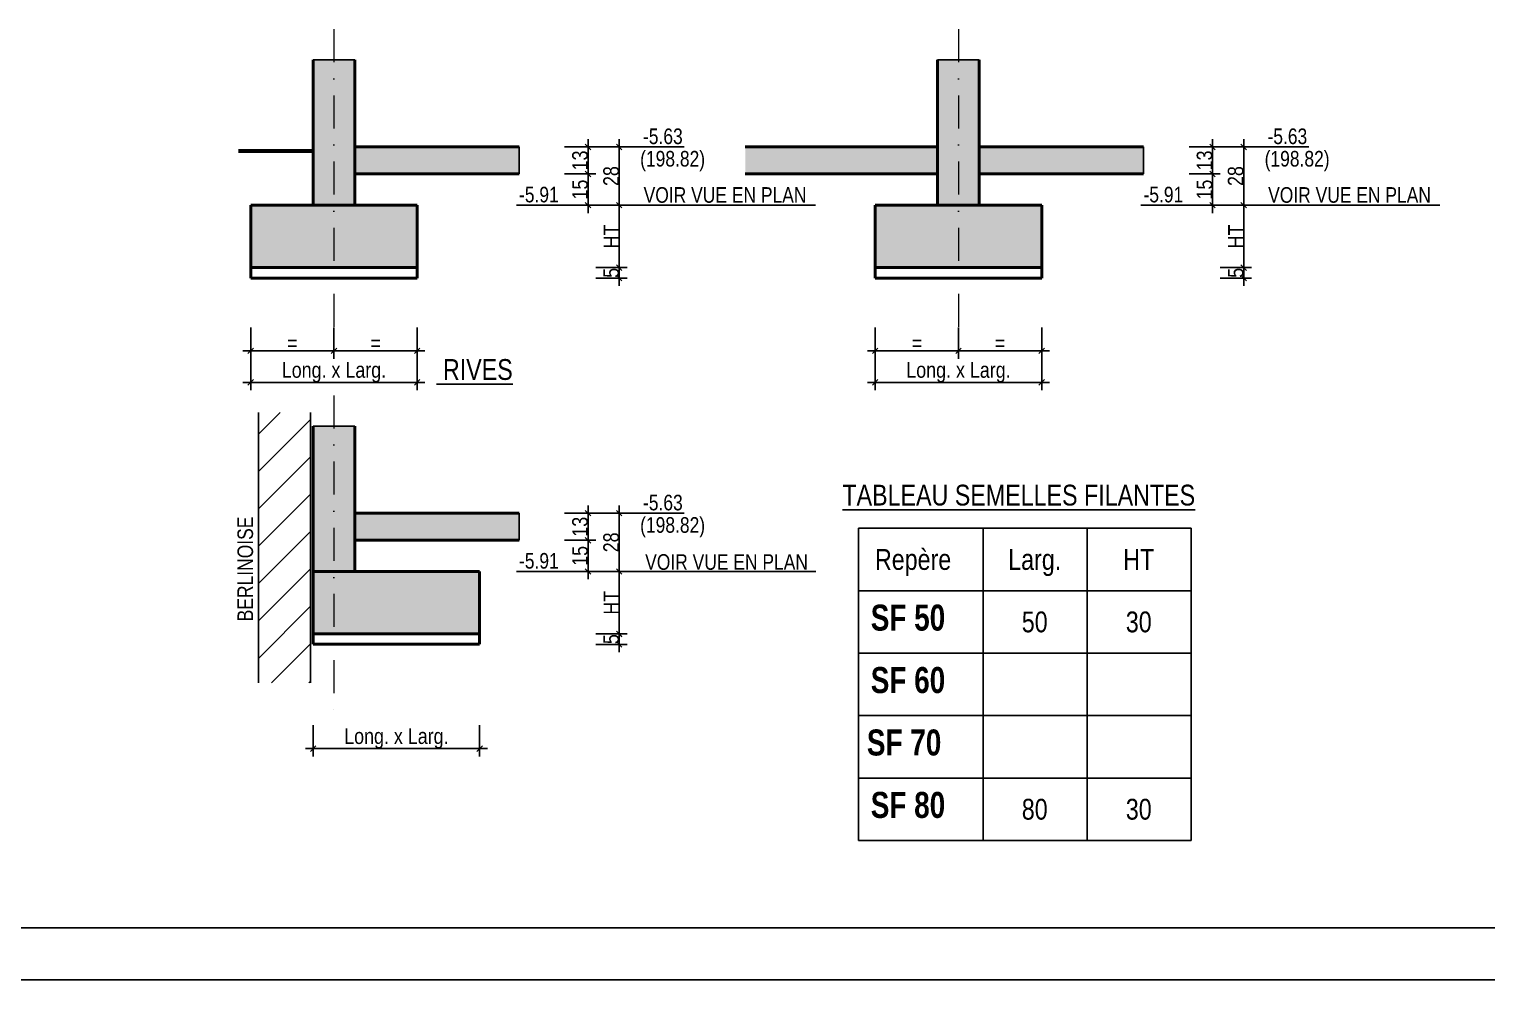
# Model space of a CAD drawing. Header units: centimetres. Extents: x 16433 to 114398, y -50094 to -12305.
# Drawn here: x 30890 to 32291, y -42944 to -42031 of the extents above; entities that cross this region are included whole.
import ezdxf
from ezdxf.enums import TextEntityAlignment as Align

# ---------------------------------------------------------------- set-up
doc = ezdxf.new("R2010")
doc.units = ezdxf.units.CM
doc.header["$LTSCALE"] = 0.5
doc.linetypes.add('TIRETPT2', pattern=[12.7, 6.35, -3.175, 0, -3.175])
doc.linetypes.add('TIRETPTX2', pattern=[50.8, 25.4, -12.7, 0, -12.7])
doc.layers.get('DEFPOINTS').update_dxf_attribs({"linetype": 'CONTINUOUS'})
for name, color, linetype in [('01_Cad_2', 5, 'CONTINUOUS'), ('01_cote_gen', 4, 'CONTINUOUS'), ('01_linteaux', 2, 'CONTINUOUS'), ('01_poch_murs', 253, 'CONTINUOUS'), ('01_poch_poteaux', 250, 'CONTINUOUS'), ('01_texte', 230, 'CONTINUOUS'), ('AA_COTES', 2, 'CONTINUOUS')]:
    doc.layers.add(name, color=color, linetype=linetype)
doc.layers.add('01_murs_coup', color=5, linetype='CONTINUOUS', lineweight=60)
doc.layers.add('01_tram_axes', color=2, linetype='TIRETPTX2', lineweight=9)
doc.styles.add('impact', font='impact.ttf')
doc.styles.add('MATTE_TXT', font='arial.ttf')
doc.styles.add('STYLE2', font='ARIALN.TTF')
doc.dimstyles.new('JB25', dxfattribs={"dimscale": 0.1, "dimtxt": 150, "dimasz": 15, "dimexe": 0.1, "dimexo": 0.1, "dimgap": 0.09, "dimtad": 1, "dimdec": 1, "dimlfac": 0.5, "dimdsep": 46, "dimtxsty": 'STYLE2', "dimblk1": 'BOND_G', "dimblk2": 'BOND_D', "dimsah": 1, "dimcen": 1.5, "dimdle": 0.01, "dimse1": 1, "dimse2": 1, "dimclrd": 4, "dimclre": 2, "dimclrt": 6, "dimazin": 2, "dimtfac": 2.333333, "dimtdec": 1, "dimtix": 1, "dimtmove": 2, "dimatfit": 3, "dimldrblk": 'BOND_G', "dimfxl": 1, "dimtolj": 1, "dimtzin": 0, "dimarcsym": 0})

# ---------------------------------------------------------------- blocks, each defined once
blk = doc.blocks.new('BOND_G')
at = {"layer": 'AA_COTES', "color": 0}
for p, q in [((0, -5), (0, 15)), ((5, 0), (-5, 0)), ((1.77, 1.77), (-1.77, -1.77))]:
    blk.add_line(p, q, dxfattribs=at)
blk = doc.blocks.new('BOND_D')
at = {"layer": 'AA_COTES', "color": 0}
for p, q in [((5, 0), (-5, 0)), ((-1.77, -1.77), (1.77, 1.77)), ((0, 5), (0, -15))]:
    blk.add_line(p, q, dxfattribs=at)
blk = doc.blocks.new('*D4191')
at = {"layer": '01_poch_poteaux', "color": 4, "lineweight": -2, "transparency": 16777216}
blk.add_line((31861.9, -42339.8), (31784.9, -42339.8), dxfattribs=at)
at = {"layer": 'DEFPOINTS', "color": 0}
for p in [(31863.4, -42269.8), (31783.4, -42281.7), (31783.4, -42339.8)]:
    blk.add_point(p, dxfattribs=at)
at = {"layer": '01_poch_poteaux', "color": 4, "lineweight": -2, "transparency": 16777216, "xscale": 1.5, "yscale": 1.5, "zscale": 1.5, "rotation": 180}
blk.add_blockref('BOND_D', (31783.4, -42339.8), dxfattribs=at)
at = {"layer": '01_poch_poteaux', "color": 4, "lineweight": -2, "transparency": 16777216, "xscale": 1.5, "yscale": 1.5, "zscale": 1.5}
blk.add_blockref('BOND_G', (31863.4, -42339.8), dxfattribs=at)
at = {"layer": '01_poch_poteaux', "color": 6, "transparency": 16777216, "insert": (31823.4, -42332.3), "char_height": 15, "attachment_point": 5, "style": 'STYLE2'}
blk.add_mtext('\\A1;=', dxfattribs=at)
blk = doc.blocks.new('*D4192')
at = {"layer": '01_poch_poteaux', "color": 4, "lineweight": -2, "transparency": 16777216}
blk.add_line((31781.9, -42339.8), (31704.9, -42339.8), dxfattribs=at)
at = {"layer": 'DEFPOINTS', "color": 0}
for p in [(31783.4, -42269.8), (31703.4, -42281.7), (31703.4, -42339.8)]:
    blk.add_point(p, dxfattribs=at)
at = {"layer": '01_poch_poteaux', "color": 4, "lineweight": -2, "transparency": 16777216, "xscale": 1.5, "yscale": 1.5, "zscale": 1.5, "rotation": 180}
blk.add_blockref('BOND_D', (31703.4, -42339.8), dxfattribs=at)
at = {"layer": '01_poch_poteaux', "color": 4, "lineweight": -2, "transparency": 16777216, "xscale": 1.5, "yscale": 1.5, "zscale": 1.5}
blk.add_blockref('BOND_G', (31783.4, -42339.8), dxfattribs=at)
at = {"layer": '01_poch_poteaux', "color": 6, "transparency": 16777216, "insert": (31743.4, -42332.3), "char_height": 15, "attachment_point": 5, "style": 'STYLE2'}
blk.add_mtext('\\A1;=', dxfattribs=at)
blk = doc.blocks.new('*D4193')
at = {"layer": '01_cote_gen', "color": 4, "lineweight": -2, "transparency": 16777216}
blk.add_line((32027.6, -42145.3), (32027.6, -42168.3), dxfattribs=at)
at = {"layer": 'DEFPOINTS', "color": 0}
for p in [(32005.1, -42143.8), (32005.1, -42169.8), (32027.6, -42169.8)]:
    blk.add_point(p, dxfattribs=at)
at = {"layer": '01_cote_gen', "color": 4, "lineweight": -2, "transparency": 16777216, "xscale": 1.5, "yscale": 1.5, "zscale": 1.5}
for name, p, rotation in [('BOND_G', (32027.6, -42143.8), 90), ('BOND_D', (32027.6, -42169.8), 270)]:
    blk.add_blockref(name, p, dxfattribs=dict(at, rotation=rotation))
at = {"layer": '01_cote_gen', "color": 6, "transparency": 16777216, "insert": (32020, -42156.8), "char_height": 15, "attachment_point": 5, "rotation": 90, "style": 'STYLE2'}
blk.add_mtext('\\A1;13', dxfattribs=at)
blk = doc.blocks.new('*D4194')
at = {"layer": '01_cote_gen', "color": 4, "lineweight": -2, "transparency": 16777216}
blk.add_line((32027.6, -42171.3), (32027.6, -42198.3), dxfattribs=at)
at = {"layer": 'DEFPOINTS', "color": 0}
for p in [(32005.1, -42169.8), (31987.2, -42199.8), (32027.6, -42199.8)]:
    blk.add_point(p, dxfattribs=at)
at = {"layer": '01_cote_gen', "color": 4, "lineweight": -2, "transparency": 16777216, "xscale": 1.5, "yscale": 1.5, "zscale": 1.5}
for name, p, rotation in [('BOND_G', (32027.6, -42169.8), 90), ('BOND_D', (32027.6, -42199.8), 270)]:
    blk.add_blockref(name, p, dxfattribs=dict(at, rotation=rotation))
at = {"layer": '01_cote_gen', "color": 6, "transparency": 16777216, "insert": (32020, -42184.8), "char_height": 15, "attachment_point": 5, "rotation": 90, "style": 'STYLE2'}
blk.add_mtext('\\A1;15', dxfattribs=at)
blk = doc.blocks.new('*D4195')
at = {"layer": '01_cote_gen', "color": 4, "lineweight": -2, "transparency": 16777216}
blk.add_line((31861.9, -42370.1), (31704.9, -42370.1), dxfattribs=at)
at = {"layer": 'DEFPOINTS', "color": 0}
for p in [(31703.4, -42347.3), (31863.4, -42347.3), (31703.4, -42370.1)]:
    blk.add_point(p, dxfattribs=at)
at = {"layer": '01_cote_gen', "color": 4, "lineweight": -2, "transparency": 16777216, "xscale": 1.5, "yscale": 1.5, "zscale": 1.5, "rotation": 180}
blk.add_blockref('BOND_D', (31703.4, -42370.1), dxfattribs=at)
at = {"layer": '01_cote_gen', "color": 4, "lineweight": -2, "transparency": 16777216, "xscale": 1.5, "yscale": 1.5, "zscale": 1.5}
blk.add_blockref('BOND_G', (31863.4, -42370.1), dxfattribs=at)
at = {"layer": '01_cote_gen', "color": 6, "transparency": 16777216, "insert": (31783.4, -42360.4), "char_height": 15, "attachment_point": 5, "style": 'STYLE2'}
blk.add_mtext('\\A1;Long. x Larg.', dxfattribs=at)
blk = doc.blocks.new('*D4196')
at = {"layer": '01_cote_gen', "color": 4, "lineweight": -2, "transparency": 16777216}
blk.add_line((32057.6, -42261.3), (32057.6, -42268.3), dxfattribs=at)
at = {"layer": 'DEFPOINTS', "color": 0}
for p in [(32017.2, -42259.8), (32017.2, -42269.8), (32057.6, -42269.8)]:
    blk.add_point(p, dxfattribs=at)
at = {"layer": '01_cote_gen', "color": 4, "lineweight": -2, "transparency": 16777216, "xscale": 1.5, "yscale": 1.5, "zscale": 1.5}
for name, p, rotation in [('BOND_G', (32057.6, -42259.8), 90), ('BOND_D', (32057.6, -42269.8), 270)]:
    blk.add_blockref(name, p, dxfattribs=dict(at, rotation=rotation))
at = {"layer": '01_cote_gen', "color": 6, "transparency": 16777216, "insert": (32050, -42264.8), "char_height": 15, "attachment_point": 5, "rotation": 90, "style": 'STYLE2'}
blk.add_mtext('\\A1;5', dxfattribs=at)
blk = doc.blocks.new('*D4197')
at = {"layer": '01_cote_gen', "color": 4, "lineweight": -2, "transparency": 16777216}
blk.add_line((32057.6, -42201.3), (32057.6, -42258.3), dxfattribs=at)
at = {"layer": 'DEFPOINTS', "color": 0}
for p in [(32035.1, -42199.8), (32035.1, -42259.8), (32057.6, -42259.8)]:
    blk.add_point(p, dxfattribs=at)
at = {"layer": '01_cote_gen', "color": 4, "lineweight": -2, "transparency": 16777216, "xscale": 1.5, "yscale": 1.5, "zscale": 1.5}
for name, p, rotation in [('BOND_G', (32057.6, -42199.8), 90), ('BOND_D', (32057.6, -42259.8), 270)]:
    blk.add_blockref(name, p, dxfattribs=dict(at, rotation=rotation))
at = {"layer": '01_cote_gen', "color": 6, "transparency": 16777216, "insert": (32050.1, -42229.8), "char_height": 15, "attachment_point": 5, "rotation": 90, "style": 'STYLE2'}
blk.add_mtext('\\A1;HT', dxfattribs=at)
blk = doc.blocks.new('*D4198')
at = {"layer": '01_cote_gen', "color": 4, "lineweight": -2, "transparency": 16777216}
blk.add_line((32057.6, -42145.3), (32057.6, -42198.3), dxfattribs=at)
at = {"layer": 'DEFPOINTS', "color": 0}
for p in [(32035.1, -42143.8), (32044.1, -42199.8), (32057.6, -42199.8)]:
    blk.add_point(p, dxfattribs=at)
at = {"layer": '01_cote_gen', "color": 4, "lineweight": -2, "transparency": 16777216, "xscale": 1.5, "yscale": 1.5, "zscale": 1.5}
for name, p, rotation in [('BOND_G', (32057.6, -42143.8), 90), ('BOND_D', (32057.6, -42199.8), 270)]:
    blk.add_blockref(name, p, dxfattribs=dict(at, rotation=rotation))
at = {"layer": '01_cote_gen', "color": 6, "transparency": 16777216, "insert": (32049.9, -42171.8), "char_height": 15, "attachment_point": 5, "rotation": 90, "style": 'STYLE2'}
blk.add_mtext('\\A1;28', dxfattribs=at)
blk = doc.blocks.new('*D4199')
at = {"layer": '01_poch_poteaux', "color": 4, "lineweight": -2, "transparency": 16777216}
blk.add_line((31261.6, -42339.8), (31184.6, -42339.8), dxfattribs=at)
at = {"layer": 'DEFPOINTS', "color": 0}
for p in [(31263.1, -42269.8), (31183.1, -42281.7), (31183.1, -42339.8)]:
    blk.add_point(p, dxfattribs=at)
at = {"layer": '01_poch_poteaux', "color": 4, "lineweight": -2, "transparency": 16777216, "xscale": 1.5, "yscale": 1.5, "zscale": 1.5, "rotation": 180}
blk.add_blockref('BOND_D', (31183.1, -42339.8), dxfattribs=at)
at = {"layer": '01_poch_poteaux', "color": 4, "lineweight": -2, "transparency": 16777216, "xscale": 1.5, "yscale": 1.5, "zscale": 1.5}
blk.add_blockref('BOND_G', (31263.1, -42339.8), dxfattribs=at)
at = {"layer": '01_poch_poteaux', "color": 6, "transparency": 16777216, "insert": (31223.1, -42332.3), "char_height": 15, "attachment_point": 5, "style": 'STYLE2'}
blk.add_mtext('\\A1;=', dxfattribs=at)
blk = doc.blocks.new('*D4200')
at = {"layer": '01_poch_poteaux', "color": 4, "lineweight": -2, "transparency": 16777216}
blk.add_line((31181.6, -42339.8), (31104.6, -42339.8), dxfattribs=at)
at = {"layer": 'DEFPOINTS', "color": 0}
for p in [(31183.1, -42269.8), (31103.1, -42281.7), (31103.1, -42339.8)]:
    blk.add_point(p, dxfattribs=at)
at = {"layer": '01_poch_poteaux', "color": 4, "lineweight": -2, "transparency": 16777216, "xscale": 1.5, "yscale": 1.5, "zscale": 1.5, "rotation": 180}
blk.add_blockref('BOND_D', (31103.1, -42339.8), dxfattribs=at)
at = {"layer": '01_poch_poteaux', "color": 4, "lineweight": -2, "transparency": 16777216, "xscale": 1.5, "yscale": 1.5, "zscale": 1.5}
blk.add_blockref('BOND_G', (31183.1, -42339.8), dxfattribs=at)
at = {"layer": '01_poch_poteaux', "color": 6, "transparency": 16777216, "insert": (31143.1, -42332.3), "char_height": 15, "attachment_point": 5, "style": 'STYLE2'}
blk.add_mtext('\\A1;=', dxfattribs=at)
blk = doc.blocks.new('*D4201')
at = {"layer": '01_cote_gen', "color": 4, "lineweight": -2, "transparency": 16777216}
blk.add_line((31427.3, -42145.3), (31427.3, -42168.3), dxfattribs=at)
at = {"layer": 'DEFPOINTS', "color": 0}
for p in [(31404.8, -42143.8), (31404.8, -42169.8), (31427.3, -42169.8)]:
    blk.add_point(p, dxfattribs=at)
at = {"layer": '01_cote_gen', "color": 4, "lineweight": -2, "transparency": 16777216, "xscale": 1.5, "yscale": 1.5, "zscale": 1.5}
for name, p, rotation in [('BOND_G', (31427.3, -42143.8), 90), ('BOND_D', (31427.3, -42169.8), 270)]:
    blk.add_blockref(name, p, dxfattribs=dict(at, rotation=rotation))
at = {"layer": '01_cote_gen', "color": 6, "transparency": 16777216, "insert": (31419.7, -42156.8), "char_height": 15, "attachment_point": 5, "rotation": 90, "style": 'STYLE2'}
blk.add_mtext('\\A1;13', dxfattribs=at)
blk = doc.blocks.new('*D4202')
at = {"layer": '01_cote_gen', "color": 4, "lineweight": -2, "transparency": 16777216}
blk.add_line((31427.3, -42171.3), (31427.3, -42198.3), dxfattribs=at)
at = {"layer": 'DEFPOINTS', "color": 0}
for p in [(31404.8, -42169.8), (31386.9, -42199.8), (31427.3, -42199.8)]:
    blk.add_point(p, dxfattribs=at)
at = {"layer": '01_cote_gen', "color": 4, "lineweight": -2, "transparency": 16777216, "xscale": 1.5, "yscale": 1.5, "zscale": 1.5}
for name, p, rotation in [('BOND_G', (31427.3, -42169.8), 90), ('BOND_D', (31427.3, -42199.8), 270)]:
    blk.add_blockref(name, p, dxfattribs=dict(at, rotation=rotation))
at = {"layer": '01_cote_gen', "color": 6, "transparency": 16777216, "insert": (31419.7, -42184.8), "char_height": 15, "attachment_point": 5, "rotation": 90, "style": 'STYLE2'}
blk.add_mtext('\\A1;15', dxfattribs=at)
blk = doc.blocks.new('*D4203')
at = {"layer": '01_cote_gen', "color": 4, "lineweight": -2, "transparency": 16777216}
blk.add_line((31261.6, -42370.1), (31104.6, -42370.1), dxfattribs=at)
at = {"layer": 'DEFPOINTS', "color": 0}
for p in [(31103.1, -42347.3), (31263.1, -42347.3), (31103.1, -42370.1)]:
    blk.add_point(p, dxfattribs=at)
at = {"layer": '01_cote_gen', "color": 4, "lineweight": -2, "transparency": 16777216, "xscale": 1.5, "yscale": 1.5, "zscale": 1.5, "rotation": 180}
blk.add_blockref('BOND_D', (31103.1, -42370.1), dxfattribs=at)
at = {"layer": '01_cote_gen', "color": 4, "lineweight": -2, "transparency": 16777216, "xscale": 1.5, "yscale": 1.5, "zscale": 1.5}
blk.add_blockref('BOND_G', (31263.1, -42370.1), dxfattribs=at)
at = {"layer": '01_cote_gen', "color": 6, "transparency": 16777216, "insert": (31183.1, -42360.4), "char_height": 15, "attachment_point": 5, "style": 'STYLE2'}
blk.add_mtext('\\A1;Long. x Larg.', dxfattribs=at)
blk = doc.blocks.new('*D4204')
at = {"layer": '01_cote_gen', "color": 4, "lineweight": -2, "transparency": 16777216}
blk.add_line((31457.3, -42261.3), (31457.3, -42268.3), dxfattribs=at)
at = {"layer": 'DEFPOINTS', "color": 0}
for p in [(31416.9, -42259.8), (31416.9, -42269.8), (31457.3, -42269.8)]:
    blk.add_point(p, dxfattribs=at)
at = {"layer": '01_cote_gen', "color": 4, "lineweight": -2, "transparency": 16777216, "xscale": 1.5, "yscale": 1.5, "zscale": 1.5}
for name, p, rotation in [('BOND_G', (31457.3, -42259.8), 90), ('BOND_D', (31457.3, -42269.8), 270)]:
    blk.add_blockref(name, p, dxfattribs=dict(at, rotation=rotation))
at = {"layer": '01_cote_gen', "color": 6, "transparency": 16777216, "insert": (31449.7, -42264.8), "char_height": 15, "attachment_point": 5, "rotation": 90, "style": 'STYLE2'}
blk.add_mtext('\\A1;5', dxfattribs=at)
blk = doc.blocks.new('*D4205')
at = {"layer": '01_cote_gen', "color": 4, "lineweight": -2, "transparency": 16777216}
blk.add_line((31457.3, -42201.3), (31457.3, -42258.3), dxfattribs=at)
at = {"layer": 'DEFPOINTS', "color": 0}
for p in [(31434.8, -42199.8), (31434.8, -42259.8), (31457.3, -42259.8)]:
    blk.add_point(p, dxfattribs=at)
at = {"layer": '01_cote_gen', "color": 4, "lineweight": -2, "transparency": 16777216, "xscale": 1.5, "yscale": 1.5, "zscale": 1.5}
for name, p, rotation in [('BOND_G', (31457.3, -42199.8), 90), ('BOND_D', (31457.3, -42259.8), 270)]:
    blk.add_blockref(name, p, dxfattribs=dict(at, rotation=rotation))
at = {"layer": '01_cote_gen', "color": 6, "transparency": 16777216, "insert": (31449.8, -42229.8), "char_height": 15, "attachment_point": 5, "rotation": 90, "style": 'STYLE2'}
blk.add_mtext('\\A1;HT', dxfattribs=at)
blk = doc.blocks.new('*D4206')
at = {"layer": '01_cote_gen', "color": 4, "lineweight": -2, "transparency": 16777216}
blk.add_line((31457.3, -42145.3), (31457.3, -42198.3), dxfattribs=at)
at = {"layer": 'DEFPOINTS', "color": 0}
for p in [(31434.8, -42143.8), (31443.8, -42199.8), (31457.3, -42199.8)]:
    blk.add_point(p, dxfattribs=at)
at = {"layer": '01_cote_gen', "color": 4, "lineweight": -2, "transparency": 16777216, "xscale": 1.5, "yscale": 1.5, "zscale": 1.5}
for name, p, rotation in [('BOND_G', (31457.3, -42143.8), 90), ('BOND_D', (31457.3, -42199.8), 270)]:
    blk.add_blockref(name, p, dxfattribs=dict(at, rotation=rotation))
at = {"layer": '01_cote_gen', "color": 6, "transparency": 16777216, "insert": (31449.6, -42171.8), "char_height": 15, "attachment_point": 5, "rotation": 90, "style": 'STYLE2'}
blk.add_mtext('\\A1;28', dxfattribs=at)
blk = doc.blocks.new('*D4207')
at = {"layer": '01_cote_gen', "color": 4, "lineweight": -2, "transparency": 16777216}
blk.add_line((31427.3, -42497.3), (31427.3, -42520.3), dxfattribs=at)
at = {"layer": 'DEFPOINTS', "color": 0}
for p in [(31404.8, -42495.8), (31404.8, -42521.8), (31427.3, -42521.8)]:
    blk.add_point(p, dxfattribs=at)
at = {"layer": '01_cote_gen', "color": 4, "lineweight": -2, "transparency": 16777216, "xscale": 1.5, "yscale": 1.5, "zscale": 1.5}
for name, p, rotation in [('BOND_G', (31427.3, -42495.8), 90), ('BOND_D', (31427.3, -42521.8), 270)]:
    blk.add_blockref(name, p, dxfattribs=dict(at, rotation=rotation))
at = {"layer": '01_cote_gen', "color": 6, "transparency": 16777216, "insert": (31419.7, -42508.8), "char_height": 15, "attachment_point": 5, "rotation": 90, "style": 'STYLE2'}
blk.add_mtext('\\A1;13', dxfattribs=at)
blk = doc.blocks.new('*D4208')
at = {"layer": '01_cote_gen', "color": 4, "lineweight": -2, "transparency": 16777216}
blk.add_line((31427.3, -42523.3), (31427.3, -42550.3), dxfattribs=at)
at = {"layer": 'DEFPOINTS', "color": 0}
for p in [(31404.8, -42521.8), (31386.9, -42551.8), (31427.3, -42551.8)]:
    blk.add_point(p, dxfattribs=at)
at = {"layer": '01_cote_gen', "color": 4, "lineweight": -2, "transparency": 16777216, "xscale": 1.5, "yscale": 1.5, "zscale": 1.5}
for name, p, rotation in [('BOND_G', (31427.3, -42521.8), 90), ('BOND_D', (31427.3, -42551.8), 270)]:
    blk.add_blockref(name, p, dxfattribs=dict(at, rotation=rotation))
at = {"layer": '01_cote_gen', "color": 6, "transparency": 16777216, "insert": (31419.7, -42536.8), "char_height": 15, "attachment_point": 5, "rotation": 90, "style": 'STYLE2'}
blk.add_mtext('\\A1;15', dxfattribs=at)
blk = doc.blocks.new('*D4209')
at = {"layer": '01_cote_gen', "color": 4, "lineweight": -2, "transparency": 16777216}
blk.add_line((31321.6, -42722), (31164.6, -42722), dxfattribs=at)
at = {"layer": 'DEFPOINTS', "color": 0}
for p in [(31163.1, -42699.2), (31323.1, -42699.2), (31163.1, -42722)]:
    blk.add_point(p, dxfattribs=at)
at = {"layer": '01_cote_gen', "color": 4, "lineweight": -2, "transparency": 16777216, "xscale": 1.5, "yscale": 1.5, "zscale": 1.5, "rotation": 180}
blk.add_blockref('BOND_D', (31163.1, -42722), dxfattribs=at)
at = {"layer": '01_cote_gen', "color": 4, "lineweight": -2, "transparency": 16777216, "xscale": 1.5, "yscale": 1.5, "zscale": 1.5}
blk.add_blockref('BOND_G', (31323.1, -42722), dxfattribs=at)
at = {"layer": '01_cote_gen', "color": 6, "transparency": 16777216, "insert": (31243.1, -42712.3), "char_height": 15, "attachment_point": 5, "style": 'STYLE2'}
blk.add_mtext('\\A1;Long. x Larg.', dxfattribs=at)
blk = doc.blocks.new('*D4210')
at = {"layer": '01_cote_gen', "color": 4, "lineweight": -2, "transparency": 16777216}
blk.add_line((31457.3, -42613.3), (31457.3, -42620.3), dxfattribs=at)
at = {"layer": 'DEFPOINTS', "color": 0}
for p in [(31416.9, -42611.8), (31416.9, -42621.8), (31457.3, -42621.8)]:
    blk.add_point(p, dxfattribs=at)
at = {"layer": '01_cote_gen', "color": 4, "lineweight": -2, "transparency": 16777216, "xscale": 1.5, "yscale": 1.5, "zscale": 1.5}
for name, p, rotation in [('BOND_G', (31457.3, -42611.8), 90), ('BOND_D', (31457.3, -42621.8), 270)]:
    blk.add_blockref(name, p, dxfattribs=dict(at, rotation=rotation))
at = {"layer": '01_cote_gen', "color": 6, "transparency": 16777216, "insert": (31449.7, -42616.8), "char_height": 15, "attachment_point": 5, "rotation": 90, "style": 'STYLE2'}
blk.add_mtext('\\A1;5', dxfattribs=at)
blk = doc.blocks.new('*D4211')
at = {"layer": '01_cote_gen', "color": 4, "lineweight": -2, "transparency": 16777216}
blk.add_line((31457.3, -42553.3), (31457.3, -42610.3), dxfattribs=at)
at = {"layer": 'DEFPOINTS', "color": 0}
for p in [(31434.8, -42551.8), (31434.8, -42611.8), (31457.3, -42611.8)]:
    blk.add_point(p, dxfattribs=at)
at = {"layer": '01_cote_gen', "color": 4, "lineweight": -2, "transparency": 16777216, "xscale": 1.5, "yscale": 1.5, "zscale": 1.5}
for name, p, rotation in [('BOND_G', (31457.3, -42551.8), 90), ('BOND_D', (31457.3, -42611.8), 270)]:
    blk.add_blockref(name, p, dxfattribs=dict(at, rotation=rotation))
at = {"layer": '01_cote_gen', "color": 6, "transparency": 16777216, "insert": (31449.8, -42581.8), "char_height": 15, "attachment_point": 5, "rotation": 90, "style": 'STYLE2'}
blk.add_mtext('\\A1;HT', dxfattribs=at)
blk = doc.blocks.new('*D4212')
at = {"layer": '01_cote_gen', "color": 4, "lineweight": -2, "transparency": 16777216}
blk.add_line((31457.3, -42497.3), (31457.3, -42550.3), dxfattribs=at)
at = {"layer": 'DEFPOINTS', "color": 0}
for p in [(31434.8, -42495.8), (31443.8, -42551.8), (31457.3, -42551.8)]:
    blk.add_point(p, dxfattribs=at)
at = {"layer": '01_cote_gen', "color": 4, "lineweight": -2, "transparency": 16777216, "xscale": 1.5, "yscale": 1.5, "zscale": 1.5}
for name, p, rotation in [('BOND_G', (31457.3, -42495.8), 90), ('BOND_D', (31457.3, -42551.8), 270)]:
    blk.add_blockref(name, p, dxfattribs=dict(at, rotation=rotation))
at = {"layer": '01_cote_gen', "color": 6, "transparency": 16777216, "insert": (31449.6, -42523.8), "char_height": 15, "attachment_point": 5, "rotation": 90, "style": 'STYLE2'}
blk.add_mtext('\\A1;28', dxfattribs=at)

msp = doc.modelspace()

# ---------------------------------------------------------------- hatches: boundary and pattern name
at = {"layer": '01_poch_murs', "ltscale": 2}
h = msp.add_hatch(color=256, dxfattribs=at)
h.dxf.hatch_style = 1
h.paths.add_polyline_path([(31360.994, -42143.815), (31203.087, -42143.814), (31203.087, -42169.814), (31360.994, -42169.815)])
h.paths.add_polyline_path([(31203.087, -42060.223), (31163.087, -42060.223), (31163.087, -42199.811), (31203.087, -42199.811)])
h.paths.add_polyline_path([(31263.087, -42199.811), (31103.087, -42199.811), (31103.087, -42259.811), (31263.087, -42259.811)])
h.paths.add_polyline_path([(31360.994, -42495.76), (31203.087, -42495.759), (31203.087, -42521.759), (31360.994, -42521.76)])
h.paths.add_polyline_path([(31203.087, -42412.168), (31163.087, -42412.168), (31163.087, -42551.757), (31203.087, -42551.757)])
h.paths.add_polyline_path([(31323.087, -42551.757), (31163.087, -42551.757), (31163.087, -42611.757), (31323.087, -42611.757)])
h = msp.add_hatch(color=256, dxfattribs=at)
h.dxf.hatch_style = 1
h.paths.add_polyline_path([(31803.378, -42060.223), (31763.378, -42060.223), (31763.378, -42199.811), (31803.378, -42199.811)])
h.paths.add_polyline_path([(31863.378, -42199.811), (31703.378, -42199.811), (31703.378, -42259.811), (31863.378, -42259.811)])
h.paths.add_polyline_path([(31961.286, -42143.815), (31803.378, -42143.814), (31803.378, -42169.814), (31961.286, -42169.815)])
h.paths.add_polyline_path([(31763.378, -42143.814), (31578.515, -42143.813), (31578.515, -42169.813), (31763.378, -42169.814)])
h = msp.add_hatch(dxfattribs=at)
h.set_pattern_fill('ANSI31', color=256, scale=8)
h.paths.add_polyline_path([(31160.596, -42399.068), (31110.596, -42399.068), (31110.596, -42658.739), (31160.596, -42658.739)])

# ---------------------------------------------------------------- linework, layer by layer
at = {"layer": '01_Cad_2', "color": 2}
msp.add_line((33002.925, -42894.196), (28162.925, -42894.196), dxfattribs=at)
at = {"layer": '01_Cad_2'}
msp.add_line((33345.558, -42944.196), (28112.925, -42944.196), dxfattribs=at)
at = {"layer": '01_linteaux'}
for p, q in [((31110.596, -42399.068), (31110.596, -42658.739)), ((31160.596, -42399.068), (31160.596, -42658.739))]:
    msp.add_line(p, q, dxfattribs=at)
at = {"layer": '01_linteaux', "const_width": 4}
msp.add_lwpolyline([(31163.087, -42147.684), (31091.158, -42147.684)], dxfattribs=at)
at = {"layer": '01_murs_coup', "linetype": 'Continuous', "lineweight": 50}
for p, q in [((31163.087, -42199.811), (31163.087, -42060.223)), ((31203.087, -42199.811), (31203.087, -42060.223)), ((31763.378, -42199.811), (31763.378, -42060.223)), ((31803.378, -42199.811), (31803.378, -42060.223)), ((31203.087, -42143.814), (31360.994, -42143.815)), ((31578.515, -42143.813), (31763.378, -42143.814)), ((31803.378, -42143.814), (31961.286, -42143.815)), ((31203.087, -42169.814), (31360.994, -42169.815)), ((31578.515, -42169.813), (31763.378, -42169.814)), ((31803.378, -42169.814), (31961.286, -42169.815)), ((31263.087, -42199.811), (31103.087, -42199.811)), ((31103.087, -42199.811), (31103.087, -42269.811)), ((31263.087, -42269.811), (31263.087, -42199.811)), ((31863.378, -42199.811), (31703.378, -42199.811)), ((31703.378, -42199.811), (31703.378, -42269.811)), ((31863.378, -42269.811), (31863.378, -42199.811)), ((31263.087, -42259.811), (31103.087, -42259.811)), ((31263.087, -42269.811), (31103.087, -42269.811)), ((31863.378, -42259.811), (31703.378, -42259.811)), ((31863.378, -42269.811), (31703.378, -42269.811)), ((31163.087, -42551.757), (31163.087, -42412.168)), ((31203.087, -42551.757), (31203.087, -42412.168)), ((31203.087, -42495.759), (31360.994, -42495.76)), ((31203.087, -42521.759), (31360.994, -42521.76)), ((31323.087, -42551.757), (31163.087, -42551.757)), ((31163.087, -42551.757), (31163.087, -42621.757)), ((31323.087, -42621.757), (31323.087, -42551.757)), ((31323.087, -42611.757), (31163.087, -42611.757)), ((31323.087, -42621.757), (31163.087, -42621.757))]:
    msp.add_line(p, q, dxfattribs=at)
at = {"layer": '01_poch_murs', "ltscale": 2}
for p, q in [((31163.087, -42060.223), (31203.087, -42060.223)), ((31763.378, -42060.223), (31803.378, -42060.223)), ((31163.087, -42412.168), (31203.087, -42412.168))]:
    msp.add_line(p, q, dxfattribs=at)
at = {"layer": '01_poch_murs'}
for p, q in [((31360.994, -42143.815), (31360.994, -42169.815)), ((31961.286, -42143.815), (31961.286, -42169.815)), ((31360.994, -42495.76), (31360.994, -42521.76))]:
    msp.add_line(p, q, dxfattribs=at)
at = {"layer": '01_texte'}
for p, q in [((31464.817, -42143.815), (31519.861, -42143.815)), ((32065.109, -42143.815), (32120.153, -42143.815)), ((31358.479, -42199.811), (31404.831, -42199.811)), ((31464.213, -42199.811), (31645.842, -42199.811)), ((31958.77, -42199.811), (32005.123, -42199.811)), ((32064.504, -42199.811), (32246.134, -42199.811)), ((31464.817, -42495.76), (31519.861, -42495.76)), ((31687.153, -42510.303), (31807.153, -42510.303)), ((31687.153, -42570.303), (31687.153, -42510.303)), ((31807.153, -42510.303), (31907.153, -42510.303)), ((31807.153, -42570.303), (31807.153, -42510.303)), ((31907.153, -42510.303), (32007.153, -42510.303)), ((31907.153, -42570.303), (31907.153, -42510.303)), ((31907.153, -42570.303), (31907.153, -42510.303)), ((32007.153, -42570.303), (32007.153, -42510.303)), ((31358.479, -42551.757), (31404.831, -42551.757)), ((31464.817, -42551.757), (31646.447, -42551.757)), ((31687.153, -42570.303), (31807.153, -42570.303)), ((31687.153, -42630.303), (31687.153, -42570.303)), ((31807.153, -42570.303), (31907.153, -42570.303)), ((31807.153, -42630.303), (31807.153, -42570.303)), ((31907.153, -42570.303), (32007.153, -42570.303)), ((31907.153, -42630.303), (31907.153, -42570.303)), ((31907.153, -42630.303), (31907.153, -42570.303)), ((32007.153, -42630.303), (32007.153, -42570.303)), ((31687.153, -42630.303), (31807.153, -42630.303)), ((31687.153, -42690.303), (31687.153, -42630.303)), ((31807.153, -42630.303), (31907.153, -42630.303)), ((31807.153, -42690.303), (31807.153, -42630.303)), ((31907.153, -42630.303), (32007.153, -42630.303)), ((31907.153, -42690.303), (31907.153, -42630.303)), ((31907.153, -42690.303), (31907.153, -42630.303)), ((32007.153, -42690.303), (32007.153, -42630.303)), ((31687.153, -42690.303), (31807.153, -42690.303)), ((31687.153, -42750.303), (31687.153, -42690.303)), ((31807.153, -42690.303), (31907.153, -42690.303)), ((31807.153, -42750.303), (31807.153, -42690.303)), ((31907.153, -42690.303), (32007.153, -42690.303)), ((31907.153, -42750.303), (31907.153, -42690.303)), ((31907.153, -42750.303), (31907.153, -42690.303)), ((32007.153, -42750.303), (32007.153, -42690.303)), ((31687.153, -42750.303), (31807.153, -42750.303)), ((31687.153, -42810.303), (31687.153, -42750.303)), ((31807.153, -42750.303), (31907.153, -42750.303)), ((31807.153, -42810.303), (31807.153, -42750.303)), ((31907.153, -42750.303), (32007.153, -42750.303)), ((31907.153, -42810.303), (31907.153, -42750.303)), ((31907.153, -42810.303), (31907.153, -42750.303)), ((32007.153, -42810.303), (32007.153, -42750.303)), ((31687.153, -42810.303), (31807.153, -42810.303)), ((31807.153, -42810.303), (31907.153, -42810.303)), ((31907.153, -42810.303), (32007.153, -42810.303))]:
    msp.add_line(p, q, dxfattribs=at)
at = {"layer": '01_tram_axes', "linetype": 'TIRETPT2', "ltscale": 10}
for p, q in [((31183.087, -42030.637), (31183.087, -42347.274)), ((31783.378, -42030.637), (31783.378, -42347.274)), ((31183.087, -42382.582), (31183.087, -42699.22))]:
    msp.add_line(p, q, dxfattribs=at)

# ---------------------------------------------------------------- block references
at = {"layer": '01_cote_gen', "color": 4, "xscale": 1.5, "yscale": 1.5, "zscale": 1.5}
for name, p, rotation in [('BOND_G', (31427.331, -42199.811), 90), ('BOND_G', (32027.623, -42199.811), 90), ('BOND_D', (31457.317, -42259.811), 270), ('BOND_D', (32057.609, -42259.811), 270), ('BOND_G', (31427.331, -42551.757), 90), ('BOND_D', (31457.317, -42611.757), 270)]:
    msp.add_blockref(name, p, dxfattribs=dict(at, rotation=rotation))

# ---------------------------------------------------------------- texts
at = {"layer": '01_texte', "style": 'MATTE_TXT', "width": 0.8}
for s, height, p in [('-5.63', 15, (31499.257, -42145.591)), ('-5.63', 15, (32099.548, -42145.591)), ('(198.82)', 15, (31508.632, -42167.146)), ('(198.82)', 15, (32108.923, -42167.146)), ('-5.91', 15, (31380.07, -42201.587)), ('VOIR VUE EN PLAN', 15, (31559.032, -42201.965)), ('-5.91', 15, (31980.361, -42201.587)), ('VOIR VUE EN PLAN', 15, (32159.323, -42201.965)), ('%%U RIVES', 20, (31318.306, -42373.683)), ('%%UTABLEAU SEMELLES FILANTES', 20, (31841.359, -42494.394)), ('-5.63', 15, (31499.257, -42497.536)), ('(198.82)', 15, (31508.632, -42519.092)), ('-5.91', 15, (31380.07, -42553.532)), ('VOIR VUE EN PLAN', 15, (31560.484, -42554.661)), ('Repère', 20, (31739.799, -42556.246)), ('Larg.', 20, (31856.696, -42556.246)), ('HT', 20, (31956.696, -42556.246)), ('50', 20, (31856.696, -42616.246)), ('30', 20, (31956.696, -42616.246)), ('80', 20, (31856.696, -42796.246)), ('30', 20, (31956.696, -42796.246))]:
    msp.add_text(s, height=height, dxfattribs=at).set_placement(p, align=Align.BOTTOM_CENTER)
msp.add_text('BERLINOISE', height=15, rotation=90, dxfattribs=at).set_placement((31109.822, -42549.37), align=Align.BOTTOM_CENTER)
at = {"layer": '01_texte', "style": 'impact'}
for s, p in [('SF 50', (31734.881, -42616.104)), ('SF 60', (31734.881, -42676.104)), ('SF 70 ', (31734.881, -42736.104)), ('SF 80', (31734.881, -42796.104))]:
    msp.add_text(s, height=25, dxfattribs=at).set_placement(p, align=Align.BOTTOM_CENTER)

# ---------------------------------------------------------------- dimensions: what is measured, and where the dimension line sits
at = {"layer": '01_cote_gen'}
for base, p1, p2, picture, middle in [((31427.331, -42169.815), (31404.831, -42143.815), (31404.831, -42169.815), '*D4201', (31419.664, -42156.815)), ((31457.317, -42199.811), (31434.831, -42143.815), (31443.822, -42199.811), '*D4206', (31449.65, -42171.813)), ((32027.623, -42169.815), (32005.123, -42143.815), (32005.123, -42169.815), '*D4193', (32019.955, -42156.815)), ((32057.609, -42199.811), (32035.123, -42143.815), (32044.113, -42199.811), '*D4198', (32049.941, -42171.813)), ((31427.331, -42199.811), (31404.831, -42169.815), (31386.924, -42199.811), '*D4202', (31419.664, -42184.813)), ((32027.623, -42199.811), (32005.123, -42169.815), (31987.215, -42199.811), '*D4194', (32019.955, -42184.813)), ((31457.317, -42269.811), (31416.91, -42259.811), (31416.91, -42269.811), '*D4204', (31449.68, -42264.811)), ((32057.609, -42269.811), (32017.201, -42259.811), (32017.201, -42269.811), '*D4196', (32049.972, -42264.811)), ((31427.331, -42521.76), (31404.831, -42495.76), (31404.831, -42521.76), '*D4207', (31419.664, -42508.76)), ((31457.317, -42551.757), (31434.831, -42495.76), (31443.822, -42551.757), '*D4212', (31449.65, -42523.758)), ((31427.331, -42551.757), (31404.831, -42521.76), (31386.924, -42551.757), '*D4208', (31419.664, -42536.758)), ((31457.317, -42621.757), (31416.91, -42611.757), (31416.91, -42621.757), '*D4210', (31449.68, -42616.757))]:
    dim = msp.add_linear_dim(base=base, p1=p1, p2=p2, angle=90, dimstyle='JB25', dxfattribs=at)
    dim.commit()
    dim.dimension.update_dxf_attribs({"geometry": picture, "text_midpoint": middle})
for base, p1, p2, picture, middle in [((31457.317, -42259.811), (31434.817, -42199.811), (31434.817, -42259.811), '*D4205', (31449.808, -42229.811)), ((32057.609, -42259.811), (32035.109, -42199.811), (32035.109, -42259.811), '*D4197', (32050.1, -42229.811)), ((31457.317, -42611.757), (31434.817, -42551.757), (31434.817, -42611.757), '*D4211', (31449.808, -42581.757))]:
    dim = msp.add_linear_dim(base=base, p1=p1, p2=p2, angle=90, text='HT', dimstyle='JB25', dxfattribs=at)
    dim.commit()
    dim.dimension.update_dxf_attribs({"geometry": picture, "text_midpoint": middle})
for base, p1, p2, picture, middle in [((31103.087, -42370.083), (31263.087, -42347.274), (31103.087, -42347.274), '*D4203', (31183.087, -42360.369)), ((31703.378, -42370.083), (31863.378, -42347.274), (31703.378, -42347.274), '*D4195', (31783.378, -42360.369)), ((31163.087, -42722.028), (31323.087, -42699.22), (31163.087, -42699.22), '*D4209', (31243.087, -42712.314))]:
    dim = msp.add_linear_dim(base=base, p1=p1, p2=p2, text='Long. x Larg.', dimstyle='JB25', dxfattribs=at)
    dim.commit()
    dim.dimension.update_dxf_attribs({"geometry": picture, "text_midpoint": middle})
at = {"layer": '01_poch_poteaux'}
for base, p1, p2, picture, middle in [((31103.087, -42339.774), (31183.087, -42269.811), (31103.087, -42281.719), '*D4200', (31143.087, -42332.265)), ((31183.087, -42339.774), (31263.087, -42269.811), (31183.087, -42281.719), '*D4199', (31223.087, -42332.265)), ((31703.378, -42339.774), (31783.378, -42269.811), (31703.378, -42281.719), '*D4192', (31743.378, -42332.265)), ((31783.378, -42339.774), (31863.378, -42269.811), (31783.378, -42281.719), '*D4191', (31823.378, -42332.265))]:
    dim = msp.add_linear_dim(base=base, p1=p1, p2=p2, text='=', dimstyle='JB25', dxfattribs=at)
    dim.commit()
    dim.dimension.update_dxf_attribs({"geometry": picture, "text_midpoint": middle})

doc.saveas('drawing.dxf')
